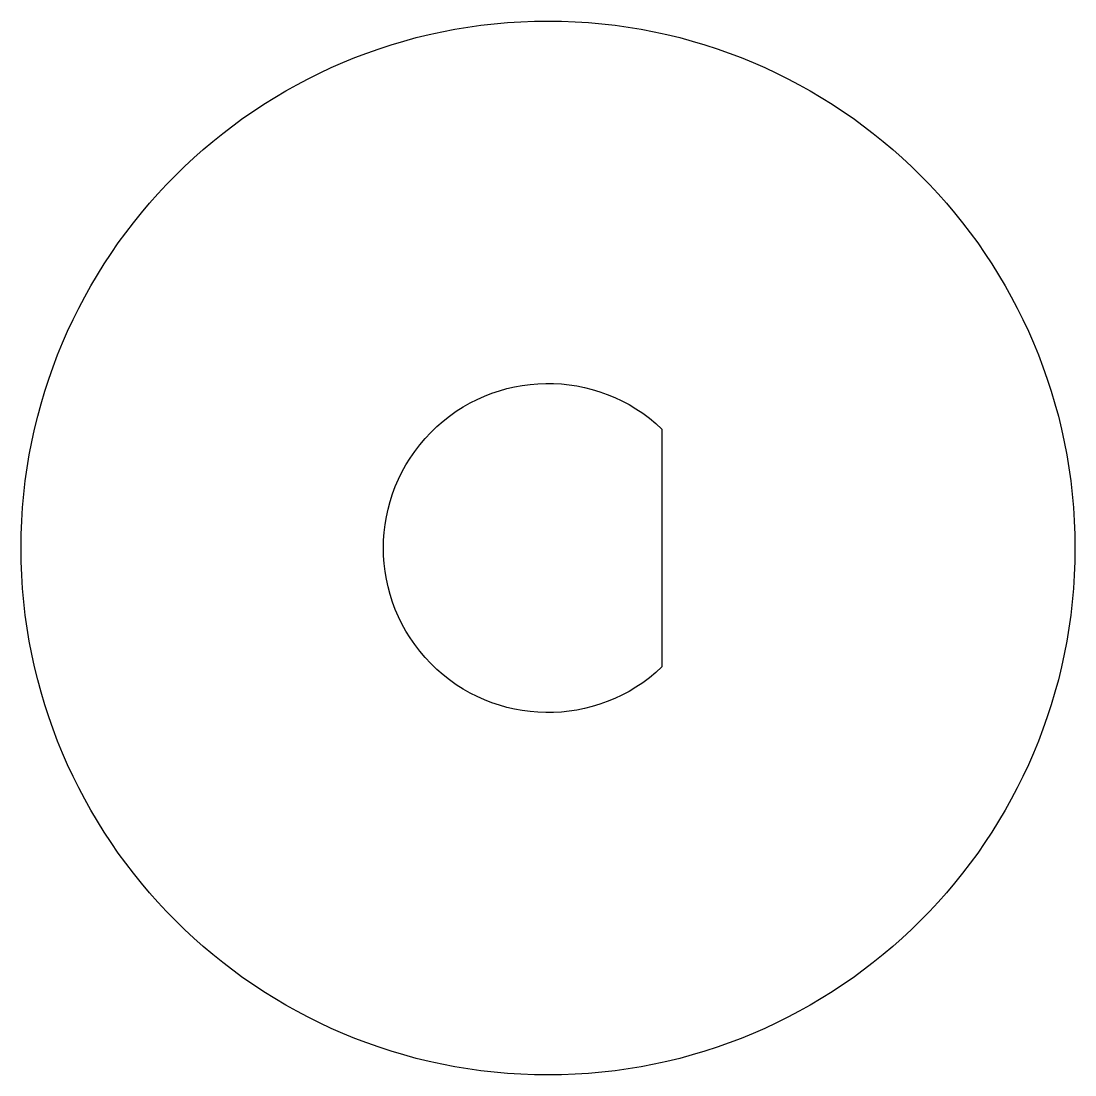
# Model space of a CAD drawing. Header units: millimetres. Extents: x -10 to 10, y -10 to 10.
import ezdxf

# ---------------------------------------------------------------- set-up
doc = ezdxf.new("R2010")
doc.units = ezdxf.units.MM
doc.layers.get('0').update_dxf_attribs({"linetype": 'CONTINUOUS'})

msp = doc.modelspace()

# ---------------------------------------------------------------- linework, layer by layer
msp.add_lwpolyline([(2.163, 2.255), (2.163, -2.255, -2.344659)], format="xyb", close=True)
msp.add_circle((0, 0), 10)

doc.saveas('drawing.dxf')
